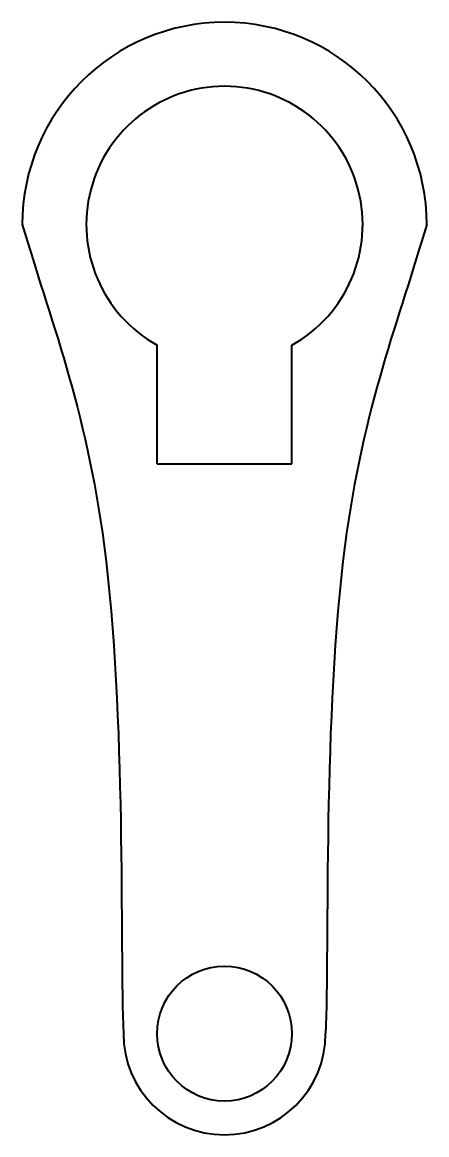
# Model space of a CAD drawing. Header units: millimetres. Extents: x -30 to 30, y -135 to 30.
import ezdxf

# ---------------------------------------------------------------- set-up
doc = ezdxf.new("R2010")
doc.units = ezdxf.units.MM
doc.layers.add('Visible', color=7, linetype='Continuous', lineweight=40)

msp = doc.modelspace()

# ---------------------------------------------------------------- linework, layer by layer
at = {"layer": 'Visible'}
for p, q in [((-10, -35.5), (-10, -17.9)), ((10, -35.5), (10, -17.9)), ((-10, -35.5), (10, -35.5))]:
    msp.add_line(p, q, dxfattribs=at)
msp.add_circle((0, -120), 10, dxfattribs=at)
for centre, radius, start, end in [((0, 0), 30, 0, 180), ((0, 0), 20.5, 299.1964, 240.8036), ((0, -120), 15, 180, 0)]:
    msp.add_arc(centre, radius, start, end, dxfattribs=at)
for points in [[(-30, 0), (-26.03, -13.59), (-13.84, -43.68), (-15.52, -107.39), (-15, -120)], [(30, 0), (26.03, -13.59), (13.84, -43.68), (15.52, -107.39), (15, -120)]]:
    msp.add_open_spline(points, degree=3, knots=[0, 0, 0, 0, 0.451743, 1, 1, 1, 1], dxfattribs=at)

doc.saveas('drawing.dxf')
